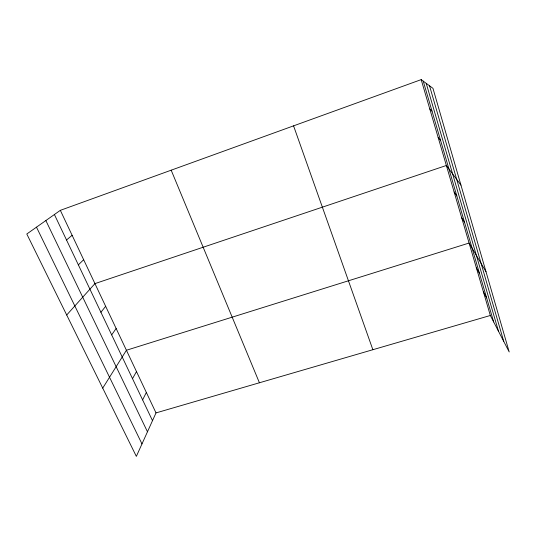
<?xml version="1.0" encoding="UTF-8"?>
<svg xmlns="http://www.w3.org/2000/svg" width="536" height="536" viewBox="0 0 536 536"><rect width="100%" height="100%" fill="white"/><g stroke="black" fill="none" stroke-linecap="round" stroke-linejoin="round"><path stroke-width="0.8" d="M490.333 315.483L156.01 412.908L136.345 456.377L26.8 233.998L60.334 210.34L421.189 79.623L432.954 88.326L509.2 351.951L490.333 315.483L421.189 79.623M142.609 399.883L146.348 392.446M132.513 378.664L136.486 371.569M102.724 388.124L126.422 350.256L469.094 243.043L486.005 271.745M111.676 334.873L116.145 328.501M100.915 312.274L105.659 306.291M66.698 315L94.946 283.611L446.361 165.483L460.953 185.128M78.357 264.858L83.663 259.726M66.518 239.981L72.132 235.311M429.792 108.955L432.023 111.153M438.173 137.564L440.579 140.405M454.113 191.942L456.826 195.955M461.69 217.784L464.538 222.34M476.33 267.732L479.439 273.28M483.412 291.872L486.634 297.889M36.488 227.164L141.98 443.915M45.855 220.557L147.467 431.795M54.404 214.527L152.499 420.666M60.334 210.34L156.01 412.908M171.178 170.187L259.417 382.771M293.567 125.853L372.862 349.713M426.227 83.355L498.48 331.228M423.246 81.15L493.669 321.935M429.524 85.787L503.746 341.419"/></g></svg>
